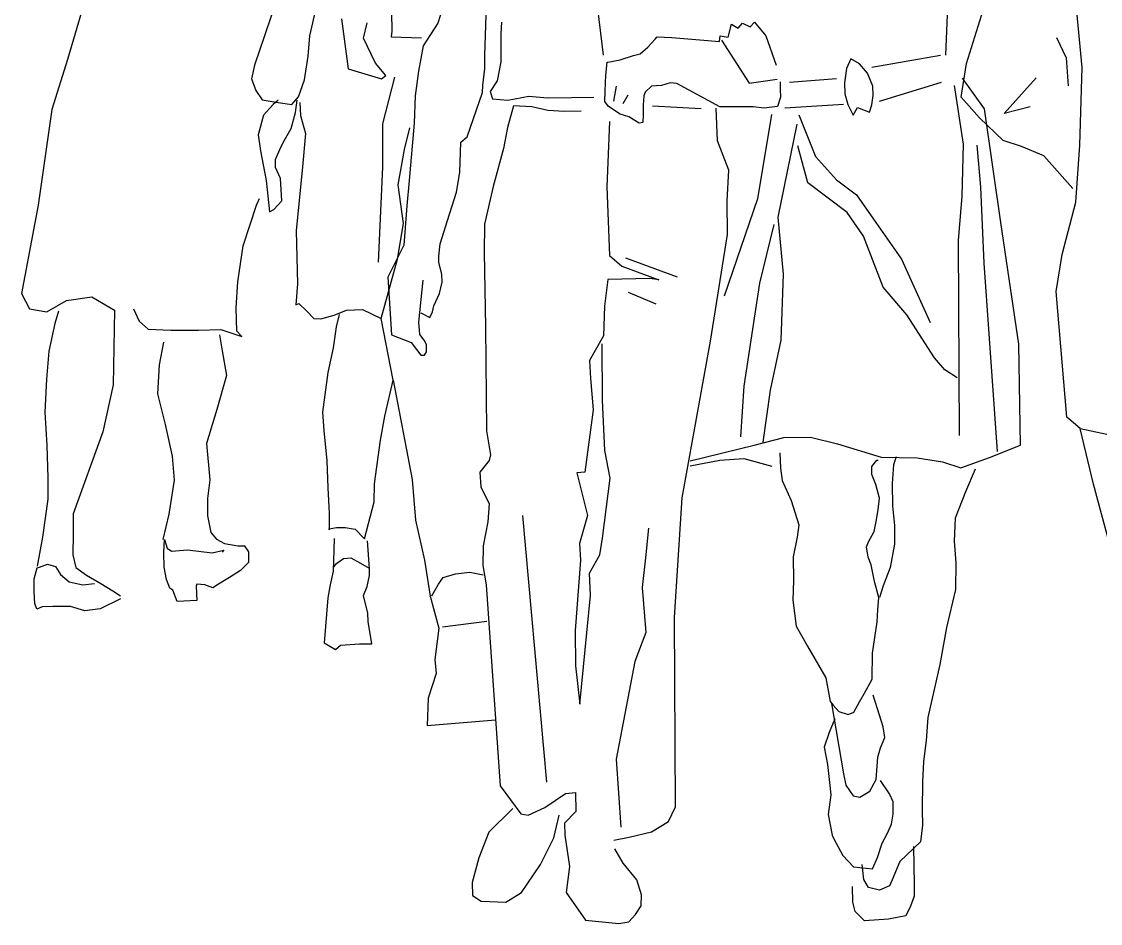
# Model space of a CAD drawing. Extents: x 897 to 1079, y 1284 to 1382.
# Drawn here: x 967.5 to 1024.9, y 1301.1 to 1349 of the extents above; entities that cross this region are included whole.
import ezdxf

# ---------------------------------------------------------------- set-up
doc = ezdxf.new("R2010")
doc.units = 0
doc.header["$LTSCALE"] = 48
doc.header["$MEASUREMENT"] = 0
doc.layers.get('0').update_dxf_attribs({"linetype": 'CONTINUOUS'})

msp = doc.modelspace()

# ---------------------------------------------------------------- linework, layer by layer
for p, q in [((981.522, 1351.453), (980.456, 1348.343)), ((997.977, 1351.096), (998.457, 1347.26)), ((1023.928, 1346.598), (1023.558, 1350.469)), ((990.03, 1350.121), (989.664, 1348.962)), ((1017.774, 1346.805), (1018.827, 1350.238)), ((970.783, 1349.792), (969.961, 1347.021)), ((982.846, 1348.283), (983.208, 1349.823)), ((987.195, 1349.537), (987.211, 1348.538)), ((992.153, 1347.234), (992.228, 1349.388)), ((1016.758, 1349.82), (1016.646, 1347.248)), ((984.542, 1349.186), (984.893, 1346.534)), ((985.712, 1348.162), (985.897, 1348.978)), ((989.664, 1348.962), (988.871, 1347.752)), ((993.047, 1349.017), (993.013, 1348.402)), ((1005.098, 1348.214), (1005.273, 1348.909)), ((1005.273, 1348.909), (1005.628, 1348.684)), ((1005.628, 1348.684), (1005.855, 1348.951)), ((1005.855, 1348.951), (1006.275, 1348.771)), ((1006.275, 1348.771), (1006.502, 1349.005)), ((1006.502, 1349.005), (1007.096, 1348.279)), ((980.456, 1348.343), (979.906, 1346.727)), ((982.762, 1347.204), (982.846, 1348.283)), ((986.349, 1346.832), (985.712, 1348.162)), ((987.211, 1348.538), (987.172, 1348.23)), ((987.172, 1348.23), (988.788, 1348.179)), ((993.013, 1348.402), (993.004, 1346.897)), ((1001.211, 1348.107), (1001.33, 1348.229)), ((1001.33, 1348.229), (1002.099, 1348.198)), ((1002.099, 1348.198), (1003.595, 1348.068)), ((1004.64, 1347.976), (1004.668, 1348.284)), ((1004.668, 1348.284), (1005.098, 1348.214)), ((1007.096, 1348.279), (1007.659, 1346.718)), ((1022.551, 1348.19), (1023.074, 1347.122)), ((988.871, 1347.752), (988.63, 1346.408)), ((1000.422, 1347.325), (1000.834, 1347.683)), ((1000.834, 1347.683), (1001.211, 1348.107)), ((1003.595, 1348.068), (1004.64, 1347.976)), ((1004.749, 1348.054), (1006.214, 1345.771)), ((969.961, 1347.021), (969.129, 1344.361)), ((982.566, 1345.939), (982.762, 1347.204)), ((992.164, 1346.542), (992.153, 1347.234)), ((998.694, 1346.879), (999.351, 1347)), ((999.351, 1347), (1000.072, 1347.242)), ((1000.072, 1347.242), (1000.422, 1347.325)), ((1011.619, 1347.057), (1011.397, 1346.548)), ((1012.085, 1346.79), (1011.619, 1347.057)), ((1016.383, 1347.244), (1012.736, 1346.602)), ((1023.074, 1347.122), (1023.175, 1345.619)), ((979.906, 1346.727), (979.747, 1345.99)), ((984.893, 1346.534), (986.67, 1345.992)), ((986.898, 1346.182), (986.349, 1346.832)), ((992.058, 1345.651), (992.164, 1346.542)), ((993.004, 1346.897), (992.823, 1345.894)), ((998.595, 1346.186), (998.661, 1346.879)), ((998.661, 1346.879), (998.694, 1346.879)), ((1011.397, 1346.548), (1011.288, 1345.777)), ((1012.51, 1346.302), (1012.085, 1346.79)), ((1017.495, 1345.032), (1017.774, 1346.805)), ((1023.797, 1342.477), (1023.928, 1346.598)), ((979.747, 1345.99), (979.974, 1345.372)), ((982.252, 1345.049), (982.566, 1345.939)), ((986.67, 1345.992), (986.898, 1346.182)), ((987.361, 1346.08), (986.709, 1343.609)), ((988.63, 1346.408), (988.453, 1345.098)), ((992.823, 1345.894), (992.448, 1345.317)), ((998.565, 1345.34), (998.595, 1346.186)), ((1006.214, 1345.771), (1007.704, 1345.982)), ((1010.856, 1346.001), (1008.366, 1345.806)), ((1012.796, 1345.615), (1012.51, 1346.302)), ((1018.736, 1344.394), (1017.556, 1346.033)), ((1019.772, 1344.147), (1021.477, 1346.053)), ((979.974, 1345.372), (980.324, 1344.874)), ((991.224, 1342.914), (992.031, 1345.266)), ((992.031, 1345.266), (992.058, 1345.651)), ((992.448, 1345.317), (992.575, 1344.935)), ((998.541, 1344.801), (998.565, 1345.34)), ((999.143, 1345.613), (999.002, 1344.808)), ((1000.686, 1345.297), (1000.612, 1345.098)), ((1001.021, 1345.61), (1000.686, 1345.297)), ((1001.559, 1345.652), (1001.021, 1345.61)), ((1002.018, 1345.78), (1001.559, 1345.652)), ((1002.37, 1345.742), (1002.018, 1345.78)), ((1004.653, 1344.516), (1002.37, 1345.742)), ((1007.86, 1345.831), (1007.867, 1345.447)), ((1007.867, 1345.447), (1007.874, 1345.03)), ((1011.288, 1345.777), (1011.298, 1345.206)), ((1012.804, 1345.11), (1012.796, 1345.615)), ((1013.149, 1344.808), (1016.439, 1345.817)), ((1017.613, 1342.53), (1017.134, 1345.642)), ((980.324, 1344.874), (981.171, 1344.747)), ((981.172, 1344.868), (980.895, 1344.639)), ((981.171, 1344.747), (981.897, 1344.632)), ((981.897, 1344.632), (982.252, 1345.049)), ((982.093, 1344.202), (982.174, 1344.862)), ((982.327, 1344.74), (982.356, 1344.046)), ((988.453, 1345.098), (988.4, 1343.636)), ((992.575, 1344.935), (993.378, 1344.871)), ((993.378, 1344.871), (994.495, 1345.076)), ((994.495, 1345.076), (995.496, 1344.982)), ((995.496, 1344.982), (996.769, 1345.003)), ((996.769, 1345.003), (997.955, 1345.022)), ((998.732, 1344.529), (998.541, 1344.801)), ((999.766, 1345.128), (999.499, 1344.663)), ((1000.612, 1345.098), (1000.576, 1344.603)), ((1007.874, 1345.03), (1007.728, 1344.522)), ((1011.298, 1345.206), (1011.461, 1344.627)), ((1012.735, 1344.614), (1012.804, 1345.11)), ((1018.469, 1343.928), (1017.495, 1345.032)), ((969.129, 1344.361), (968.403, 1339.277)), ((980.895, 1344.639), (980.396, 1344.058)), ((981.856, 1343.355), (982.093, 1344.202)), ((993.69, 1344.568), (993.368, 1343.41)), ((994.658, 1344.507), (993.69, 1344.568)), ((995.506, 1344.323), (994.658, 1344.507)), ((996.397, 1344.261), (995.506, 1344.323)), ((997.276, 1344.275), (996.397, 1344.261)), ((999.354, 1344.122), (998.732, 1344.529)), ((999.818, 1343.976), (999.354, 1344.122)), ((1000.576, 1344.603), (1000.584, 1344.098)), ((1001.082, 1344.568), (1003.655, 1344.423)), ((1004.528, 1342.702), (1004.467, 1344.436)), ((1006.421, 1344.501), (1004.653, 1344.516)), ((1007.005, 1344.433), (1006.421, 1344.501)), ((1007.728, 1344.522), (1007.005, 1344.433)), ((1008.114, 1344.451), (1011.23, 1344.656)), ((1011.461, 1344.627), (1011.745, 1344.06)), ((1011.745, 1344.06), (1011.968, 1344.481)), ((1011.968, 1344.481), (1012.621, 1344.228)), ((1012.621, 1344.228), (1012.735, 1344.614)), ((1019.603, 1338.367), (1018.736, 1344.394)), ((1021.15, 1344.51), (1019.772, 1344.147)), ((980.396, 1344.058), (980.114, 1343.025)), ((982.356, 1344.046), (982.625, 1343.086)), ((986.709, 1343.609), (986.714, 1341.302)), ((988.4, 1343.636), (988.142, 1340.59)), ((998.789, 1343.729), (998.648, 1340.255)), ((1000.361, 1343.633), (999.818, 1343.976)), ((1000.558, 1343.68), (1000.361, 1343.633)), ((1000.584, 1344.098), (1000.558, 1343.68)), ((1007.394, 1344.099), (1006.654, 1339.617)), ((1008.743, 1343.583), (1007.747, 1338.635)), ((1008.856, 1344.079), (1009.737, 1341.864)), ((1019.719, 1342.718), (1018.469, 1343.928)), ((980.114, 1343.025), (980.229, 1342.176)), ((981.5, 1342.74), (981.856, 1343.355)), ((982.625, 1343.086), (982.46, 1341.313)), ((987.896, 1342.237), (988.179, 1343.392)), ((993.368, 1343.41), (993.156, 1342.286)), ((981.31, 1342.356), (981.5, 1342.74)), ((990.826, 1341.018), (990.877, 1342.633)), ((990.877, 1342.633), (991.224, 1342.914)), ((1005.136, 1341.141), (1004.528, 1342.702)), ((1009.332, 1340.473), (1008.805, 1342.431)), ((1017.537, 1339.761), (1017.613, 1342.53)), ((1018.529, 1340.238), (1018.339, 1342.465)), ((1020.69, 1342.393), (1019.719, 1342.718)), ((1023.583, 1339.431), (1023.797, 1342.477)), ((980.229, 1342.176), (980.528, 1340.588)), ((981.031, 1341.708), (981.31, 1342.356)), ((987.543, 1340.356), (987.896, 1342.237)), ((993.156, 1342.286), (992.607, 1340.278)), ((1009.737, 1341.864), (1010.867, 1340.619)), ((1021.885, 1341.907), (1020.69, 1342.393)), ((1023.418, 1340.164), (1021.885, 1341.907)), ((981.028, 1341.278), (981.031, 1341.708)), ((981.3, 1340.704), (981.028, 1341.278)), ((982.46, 1341.313), (982.13, 1337.912)), ((986.714, 1341.302), (986.488, 1336.257)), ((981.369, 1339.503), (981.3, 1340.704)), ((990.656, 1339.972), (990.826, 1341.018)), ((1005.042, 1339.514), (1005.136, 1341.141)), ((980.528, 1340.588), (980.705, 1338.934)), ((987.838, 1338.305), (987.543, 1340.356)), ((988.142, 1340.59), (988.01, 1339.237)), ((992.607, 1340.278), (992.145, 1338.271)), ((998.648, 1340.255), (998.784, 1336.611)), ((1011.433, 1338.893), (1009.332, 1340.473)), ((1010.867, 1340.619), (1011.923, 1339.823)), ((1018.715, 1336.199), (1018.529, 1340.238)), ((980.013, 1339.28), (980.169, 1339.632)), ((990.176, 1338.47), (990.656, 1339.972)), ((1006.654, 1339.617), (1004.893, 1334.437)), ((1011.923, 1339.823), (1012.823, 1338.531)), ((1017.345, 1337.407), (1017.537, 1339.761)), ((968.403, 1339.277), (967.525, 1334.579)), ((979.305, 1337.126), (980.013, 1339.28)), ((980.705, 1338.934), (980.937, 1339.043)), ((980.937, 1339.043), (981.369, 1339.503)), ((988.01, 1339.237), (987.857, 1337.158)), ((1005.071, 1337.713), (1005.042, 1339.514)), ((1022.86, 1336.651), (1023.583, 1339.431)), ((989.778, 1337.233), (990.176, 1338.47)), ((1007.747, 1338.635), (1008.027, 1335.608)), ((1012.299, 1337.633), (1011.433, 1338.893)), ((1012.823, 1338.531), (1014.318, 1336.402)), ((982.13, 1337.912), (982.189, 1335.103)), ((987.518, 1336.413), (987.838, 1338.305)), ((992.145, 1338.271), (992.125, 1336.766)), ((1007.523, 1338.247), (1006.771, 1335.126)), ((1020.554, 1331.891), (1019.603, 1338.367)), ((989.712, 1336.573), (989.778, 1337.233)), ((1004.164, 1332.041), (1005.071, 1337.713)), ((1013.343, 1334.926), (1012.299, 1337.633)), ((1017.404, 1327.029), (1017.345, 1337.407)), ((979.029, 1335.2), (979.305, 1337.126)), ((987.857, 1337.158), (986.995, 1335.453)), ((992.125, 1336.766), (992.19, 1332.813)), ((986.65, 1333.257), (987.518, 1336.413)), ((989.718, 1336.233), (989.712, 1336.573)), ((989.881, 1335.62), (989.718, 1336.233)), ((998.784, 1336.611), (999.452, 1336.04)), ((999.632, 1336.471), (1002.383, 1335.472)), ((1014.318, 1336.402), (1015.834, 1333.044)), ((1019.416, 1326.183), (1018.715, 1336.199)), ((1022.54, 1334.691), (1022.86, 1336.651)), ((989.888, 1335.192), (989.881, 1335.62)), ((999.452, 1336.04), (1001.42, 1335.303)), ((1008.027, 1335.608), (1007.897, 1332.102)), ((978.943, 1333.813), (979.029, 1335.2)), ((982.189, 1335.103), (982.105, 1333.98)), ((986.995, 1335.453), (987.199, 1332.381)), ((988.649, 1333.063), (988.887, 1335.297)), ((989.745, 1334.575), (989.888, 1335.192)), ((998.695, 1335.335), (998.52, 1333.916)), ((1000.924, 1335.372), (998.695, 1335.335)), ((1001.42, 1335.303), (1000.924, 1335.372)), ((1006.771, 1335.126), (1005.938, 1329.654)), ((967.525, 1334.579), (967.95, 1333.761)), ((969.913, 1334.211), (971.269, 1334.401)), ((971.269, 1334.401), (972.465, 1333.699)), ((989.448, 1333.922), (989.745, 1334.575)), ((999.782, 1334.661), (1001.253, 1334.037)), ((1014.597, 1333.441), (1013.343, 1334.926)), ((1023.11, 1328.011), (1022.54, 1334.691)), ((968.874, 1333.601), (969.913, 1334.211)), ((978.968, 1332.579), (978.943, 1333.813)), ((982.105, 1333.98), (982.26, 1334.056)), ((982.26, 1334.056), (982.676, 1333.668)), ((989.376, 1333.613), (989.448, 1333.922)), ((998.52, 1333.916), (998.469, 1332.333)), ((967.95, 1333.761), (968.874, 1333.601)), ((969.491, 1333.641), (969.289, 1332.981)), ((972.465, 1333.699), (972.396, 1329.723)), ((973.468, 1333.77), (973.772, 1333.107)), ((982.676, 1333.668), (983.059, 1333.247)), ((983.059, 1333.247), (983.444, 1333.244)), ((983.444, 1333.244), (984.139, 1333.427)), ((984.139, 1333.427), (984.802, 1333.698)), ((984.415, 1333.47), (984.257, 1332.81)), ((984.802, 1333.698), (985.65, 1333.726)), ((985.65, 1333.726), (986.65, 1333.257)), ((987.279, 1329.982), (986.65, 1333.257)), ((988.762, 1333.559), (989.227, 1333.303)), ((989.227, 1333.303), (989.376, 1333.613)), ((1016.062, 1331.159), (1014.597, 1333.441)), ((969.289, 1332.981), (968.971, 1331.518)), ((973.772, 1333.107), (974.265, 1332.686)), ((974.265, 1332.686), (975.466, 1332.634)), ((976.931, 1332.625), (978.12, 1332.661)), ((978.12, 1332.661), (979.242, 1332.302)), ((984.257, 1332.81), (984.095, 1331.698)), ((988.704, 1332.405), (988.649, 1333.063)), ((992.19, 1332.813), (992.247, 1327.278)), ((975.466, 1332.634), (976.931, 1332.625)), ((978.042, 1332.386), (978.19, 1331.537)), ((979.242, 1332.302), (978.968, 1332.579)), ((987.199, 1332.381), (988.249, 1331.98)), ((988.939, 1332.101), (988.704, 1332.405)), ((989.053, 1331.873), (988.939, 1332.101)), ((998.469, 1332.333), (997.722, 1331.014)), ((1007.897, 1332.102), (1007.325, 1329.446)), ((968.971, 1331.518), (968.851, 1330.021)), ((975.076, 1331.987), (974.837, 1330.787)), ((978.19, 1331.537), (978.414, 1330.225)), ((984.095, 1331.698), (983.812, 1330.389)), ((988.249, 1331.98), (988.755, 1331.297)), ((989.056, 1331.686), (989.053, 1331.873)), ((989.059, 1331.488), (989.056, 1331.686)), ((998.415, 1328.916), (998.399, 1331.915)), ((1002.651, 1323.713), (1004.164, 1332.041)), ((1020.641, 1326.51), (1020.554, 1331.891)), ((988.755, 1331.297), (988.908, 1331.299)), ((988.908, 1331.299), (988.952, 1331.3)), ((988.952, 1331.3), (989.059, 1331.488)), ((997.722, 1331.014), (997.781, 1330.059)), ((1016.611, 1330.519), (1016.062, 1331.159)), ((974.837, 1330.787), (974.75, 1329.246)), ((983.812, 1330.389), (983.534, 1328.265)), ((1017.277, 1330.102), (1016.611, 1330.519)), ((968.851, 1330.021), (968.763, 1328.281)), ((978.414, 1330.225), (977.906, 1328.422)), ((986.848, 1328.057), (987.279, 1329.982)), ((987.279, 1329.982), (988.292, 1324.688)), ((997.781, 1330.059), (997.918, 1328.403)), ((972.396, 1329.723), (971.841, 1327.227)), ((974.75, 1329.246), (975.159, 1327.624)), ((1005.938, 1329.654), (1005.751, 1326.96)), ((1007.325, 1329.446), (1006.942, 1326.672)), ((998.536, 1326.227), (998.415, 1328.916)), ((968.763, 1328.281), (968.862, 1326.507)), ((977.906, 1328.422), (977.355, 1326.608)), ((983.534, 1328.265), (983.605, 1327.306)), ((986.609, 1326.781), (986.848, 1328.057)), ((997.918, 1328.403), (997.478, 1325.09)), ((975.159, 1327.624), (975.533, 1325.926)), ((1023.812, 1327.407), (1023.11, 1328.011)), ((971.841, 1327.227), (970.271, 1322.875)), ((983.605, 1327.306), (983.749, 1325.686)), ((992.247, 1327.278), (992.454, 1326.008)), ((1006.483, 1326.51), (1008.058, 1326.92)), ((1008.058, 1326.92), (1009.475, 1326.944)), ((1009.475, 1326.944), (1010.909, 1326.582)), ((1024.519, 1324.453), (1023.812, 1327.407)), ((1023.812, 1327.407), (1025.818, 1326.979)), ((968.862, 1326.507), (968.928, 1324.778)), ((977.355, 1326.608), (977.53, 1324.679)), ((986.286, 1324.47), (986.609, 1326.781)), ((1003.081, 1325.686), (1006.483, 1326.51)), ((1010.909, 1326.582), (1013.226, 1325.884)), ((1018.993, 1325.868), (1020.641, 1326.51)), ((975.533, 1325.926), (975.647, 1324.658)), ((992.454, 1326.008), (992.382, 1325.699)), ((998.823, 1324.771), (998.536, 1326.227)), ((1004.651, 1325.712), (1005.924, 1325.809)), ((1005.924, 1325.809), (1007.424, 1325.405)), ((1007.841, 1326.104), (1007.887, 1325.303)), ((1013.226, 1325.884), (1015.149, 1325.839)), ((1014.028, 1325.897), (1013.881, 1325.477)), ((1015.149, 1325.839), (1016.493, 1325.63)), ((1017.465, 1325.305), (1018.993, 1325.868)), ((983.749, 1325.686), (983.817, 1324.254)), ((992.382, 1325.699), (991.898, 1325.076)), ((1003.085, 1325.412), (1004.651, 1325.712)), ((1007.887, 1325.303), (1007.974, 1324.645)), ((1012.729, 1325.382), (1012.998, 1325.727)), ((1012.736, 1324.954), (1012.729, 1325.382)), ((1012.998, 1325.727), (1013.075, 1325.728)), ((1013.881, 1325.477), (1013.82, 1324.477)), ((1016.493, 1325.63), (1017.465, 1325.305)), ((1018.235, 1325.241), (1017.716, 1324.035)), ((968.928, 1324.778), (968.921, 1323.654)), ((975.647, 1324.658), (975.36, 1322.842)), ((977.53, 1324.679), (977.414, 1323.678)), ((988.292, 1324.688), (988.465, 1322.528)), ((991.898, 1325.076), (991.944, 1324.308)), ((997.478, 1325.09), (997.05, 1325.05)), ((997.05, 1325.05), (997.625, 1322.786)), ((998.414, 1321.568), (998.823, 1324.771)), ((1007.974, 1324.645), (1008.453, 1323.577)), ((1012.943, 1324.419), (1012.736, 1324.954)), ((983.817, 1324.254), (983.886, 1322.91)), ((986.28, 1323.511), (986.286, 1324.47)), ((991.944, 1324.308), (992.387, 1323.392)), ((1013.141, 1323.697), (1012.943, 1324.419)), ((1013.82, 1324.477), (1013.84, 1323.28)), ((1025.501, 1320.823), (1024.519, 1324.453)), ((968.921, 1323.654), (968.644, 1321.618)), ((977.414, 1323.678), (977.408, 1322.752)), ((985.761, 1321.543), (986.28, 1323.511)), ((1002.25, 1317.358), (1002.651, 1323.713)), ((1008.453, 1323.577), (1008.859, 1322.276)), ((1013.074, 1323.081), (1013.141, 1323.697)), ((1017.716, 1324.035), (1017.167, 1322.642)), ((983.886, 1322.91), (983.88, 1322.018)), ((992.387, 1323.392), (992.326, 1322.436)), ((1012.975, 1322.464), (1013.074, 1323.081)), ((1013.84, 1323.28), (1013.934, 1322.249)), ((970.271, 1322.875), (970.264, 1321.795)), ((975.36, 1322.842), (975.043, 1321.501)), ((977.408, 1322.752), (977.59, 1321.87)), ((988.465, 1322.528), (988.959, 1320.41)), ((992.326, 1322.436), (992.072, 1321.158)), ((994.165, 1322.773), (995.439, 1308.603)), ((997.625, 1322.786), (997.188, 1321.285)), ((1012.862, 1321.924), (1012.975, 1322.464)), ((1017.167, 1322.642), (1017.111, 1321.411)), ((970.264, 1321.795), (970.257, 1320.683)), ((977.59, 1321.87), (977.896, 1321.516)), ((983.88, 1322.062), (984.266, 1322.136)), ((983.88, 1322.018), (983.88, 1322.062)), ((984.266, 1322.136), (984.729, 1322.133)), ((984.729, 1322.133), (985.268, 1322.053)), ((985.268, 1322.053), (985.761, 1321.543)), ((1000.865, 1322.113), (1000.704, 1320.529)), ((1008.859, 1322.276), (1008.759, 1321.627)), ((1012.564, 1321.381), (1012.862, 1321.924)), ((1013.934, 1322.249), (1013.95, 1321.25)), ((968.644, 1321.618), (968.359, 1320.078)), ((975.083, 1320.807), (975.12, 1321.5)), ((975.12, 1321.5), (975.271, 1321.037)), ((977.896, 1321.516), (978.324, 1321.282)), ((978.324, 1321.282), (979.017, 1321.167)), ((984.141, 1321.553), (984.138, 1320.936)), ((986.026, 1319.966), (985.914, 1321.432)), ((997.188, 1321.285), (997.247, 1320.396)), ((998.274, 1320.687), (998.414, 1321.568)), ((1008.759, 1321.627), (1008.546, 1320.58)), ((1012.458, 1321.105), (1012.564, 1321.381)), ((1013.95, 1321.25), (1013.706, 1320.016)), ((1017.111, 1321.411), (1017.206, 1320.259)), ((970.257, 1320.683), (970.407, 1320.021)), ((975.111, 1320.035), (975.083, 1320.807)), ((975.271, 1321.037), (975.502, 1320.881)), ((975.502, 1320.881), (976.35, 1320.953)), ((976.35, 1320.953), (977.66, 1320.79)), ((977.66, 1320.79), (978.278, 1320.941)), ((978.278, 1320.941), (978.2, 1320.82)), ((979.017, 1321.167), (979.403, 1321.165)), ((979.403, 1321.165), (979.402, 1321.121)), ((979.402, 1321.121), (979.588, 1320.855)), ((979.588, 1320.855), (979.584, 1320.271)), ((984.138, 1320.936), (984.097, 1319.824)), ((992.072, 1321.158), (992.056, 1320.125)), ((997.719, 1319.712), (998.274, 1320.687)), ((1012.544, 1320.568), (1012.458, 1321.105)), ((968.358, 1320.001), (968.48, 1320.033)), ((968.48, 1320.033), (968.899, 1320.185)), ((968.899, 1320.185), (969.328, 1320.072)), ((969.328, 1320.072), (969.59, 1319.641)), ((975.228, 1319.374), (975.111, 1320.035)), ((979.584, 1320.271), (979.163, 1319.855)), ((984.21, 1320.165), (984.105, 1320.047)), ((984.641, 1320.471), (984.21, 1320.165)), ((985.06, 1320.512), (984.641, 1320.471)), ((985.565, 1320.234), (985.06, 1320.512)), ((986.026, 1319.966), (985.565, 1320.234)), ((988.959, 1320.41), (989.255, 1318.481)), ((992.056, 1320.125), (992.226, 1319.084)), ((997.247, 1320.396), (996.956, 1316.657)), ((1000.704, 1320.529), (1000.532, 1318.956)), ((1008.546, 1320.58), (1008.566, 1319.317)), ((1012.705, 1320.153), (1012.544, 1320.568)), ((1012.873, 1319.266), (1012.705, 1320.153)), ((1017.206, 1320.259), (1017.185, 1318.842)), ((968.201, 1319.418), (968.358, 1320.001)), ((969.59, 1319.641), (970.05, 1319.252)), ((970.407, 1320.021), (970.977, 1319.599)), ((970.977, 1319.599), (971.746, 1319.164)), ((978.577, 1319.474), (978.002, 1319.125)), ((979.163, 1319.855), (978.577, 1319.474)), ((984.097, 1319.824), (983.939, 1319.087)), ((985.899, 1318.998), (986.023, 1319.581)), ((986.023, 1319.581), (986.026, 1319.966)), ((989.688, 1319.131), (989.946, 1319.475)), ((989.946, 1319.475), (990.602, 1319.684)), ((990.602, 1319.684), (991.369, 1319.773)), ((991.369, 1319.773), (992.064, 1319.631)), ((997.771, 1318.526), (997.719, 1319.712)), ((1013.706, 1320.016), (1013.338, 1319.043)), ((968.196, 1318.724), (968.201, 1319.418)), ((970.05, 1319.252), (970.787, 1319.093)), ((970.787, 1319.093), (971.404, 1319.167)), ((971.746, 1319.164), (972.371, 1318.775)), ((975.412, 1318.91), (975.228, 1319.374)), ((975.566, 1318.799), (975.412, 1318.91)), ((976.845, 1319.132), (976.801, 1319.022)), ((976.801, 1319.022), (976.84, 1318.251)), ((977.264, 1319.096), (976.845, 1319.132)), ((977.692, 1318.94), (977.264, 1319.096)), ((978.002, 1319.125), (977.692, 1318.94)), ((983.939, 1319.087), (983.813, 1318.394)), ((985.7, 1318.517), (985.899, 1318.998)), ((989.347, 1318.51), (989.688, 1319.131)), ((992.226, 1319.084), (992.971, 1308.409)), ((1000.532, 1318.956), (1000.725, 1316.564)), ((1008.566, 1319.317), (1008.539, 1318.273)), ((1013.117, 1318.424), (1012.873, 1319.266)), ((1013.338, 1319.043), (1013.15, 1318.425)), ((968.236, 1318.107), (968.196, 1318.724)), ((972.787, 1318.354), (971.704, 1317.821)), ((972.371, 1318.775), (972.788, 1318.508)), ((975.793, 1318.214), (975.566, 1318.799)), ((983.813, 1318.394), (983.611, 1316.005)), ((985.934, 1317.577), (985.7, 1318.517)), ((989.255, 1318.481), (989.707, 1316.782)), ((997.217, 1312.74), (997.771, 1318.526)), ((1013.051, 1317.764), (1013.117, 1318.424)), ((1017.185, 1318.842), (1016.713, 1316.824)), ((968.344, 1317.798), (968.236, 1318.107)), ((968.621, 1317.917), (968.344, 1317.798)), ((969.194, 1317.947), (968.621, 1317.917)), ((970.119, 1317.941), (969.194, 1317.947)), ((970.888, 1317.705), (970.119, 1317.941)), ((971.704, 1317.821), (970.888, 1317.705)), ((976.84, 1318.251), (975.793, 1318.214)), ((1008.539, 1318.273), (1008.716, 1316.892)), ((1013.018, 1317.116), (1013.051, 1317.764)), ((985.964, 1317.147), (985.934, 1317.577)), ((989.912, 1316.861), (992.258, 1317.163)), ((1002.304, 1307.287), (1002.25, 1317.358)), ((986.155, 1315.956), (985.964, 1317.147)), ((989.707, 1316.782), (989.498, 1315.12)), ((996.956, 1316.657), (996.986, 1314.779)), ((1008.716, 1316.892), (1009.315, 1315.825)), ((1012.781, 1315.453), (1013.018, 1317.116)), ((1016.713, 1316.824), (1016.36, 1314.864)), ((1000.725, 1316.564), (1000.135, 1315.017)), ((983.611, 1316.005), (984.225, 1315.649)), ((984.225, 1315.649), (984.491, 1315.889)), ((984.491, 1315.889), (985.494, 1315.96)), ((985.494, 1315.96), (986.155, 1315.956)), ((1009.315, 1315.825), (1010.298, 1314.15)), ((1012.76, 1314.069), (1012.781, 1315.453)), ((989.498, 1315.12), (989.57, 1314.381)), ((1000.135, 1315.017), (999.143, 1309.817)), ((1016.36, 1314.864), (1015.714, 1312.041)), ((989.57, 1314.381), (989.144, 1313.073)), ((996.986, 1314.779), (997.217, 1312.74)), ((1010.298, 1314.15), (1010.516, 1312.879)), ((1012.354, 1313.338), (1012.76, 1314.069)), ((1012.087, 1312.872), (1012.354, 1313.338)), ((1013.142, 1312.153), (1012.817, 1313.224)), ((989.144, 1313.073), (989.09, 1311.609)), ((1010.516, 1312.879), (1010.673, 1312.695)), ((1010.595, 1312.787), (1011.227, 1309.047)), ((1010.673, 1312.695), (1010.986, 1312.349)), ((1011.788, 1312.329), (1012.087, 1312.872)), ((1010.986, 1312.349), (1011.483, 1312.203)), ((1011.483, 1312.203), (1011.788, 1312.329)), ((1013.339, 1311.541), (1013.142, 1312.153)), ((1015.714, 1312.041), (1015.624, 1310.81)), ((989.09, 1311.609), (992.727, 1311.914)), ((1010.762, 1311.961), (1010.466, 1311.231)), ((1013.425, 1310.972), (1013.339, 1311.541)), ((1010.466, 1311.231), (1010.204, 1310.458)), ((1013.203, 1310.43), (1013.425, 1310.972)), ((1010.204, 1310.458), (1010.373, 1309.538)), ((1013.058, 1309.922), (1013.203, 1310.43)), ((1015.624, 1310.81), (1015.489, 1309.698)), ((999.143, 1309.817), (999.399, 1306.207)), ((1012.967, 1308.734), (1013.058, 1309.922)), ((1015.489, 1309.698), (1015.429, 1308.621)), ((1010.373, 1309.538), (1010.512, 1308.42)), ((1011.227, 1309.047), (1011.357, 1308.434)), ((1012.626, 1308.114), (1012.967, 1308.734)), ((1013.671, 1307.977), (1013.199, 1308.694)), ((1015.429, 1308.621), (1015.41, 1307.116)), ((992.971, 1308.409), (994.072, 1306.922)), ((995.341, 1307.25), (996.449, 1308.004)), ((996.449, 1308.004), (996.986, 1308.046)), ((996.986, 1308.046), (997.002, 1307.047)), ((1010.512, 1308.42), (1010.553, 1307.926)), ((1011.357, 1308.434), (1011.751, 1307.869)), ((1012.093, 1307.798), (1012.626, 1308.114)), ((1013.865, 1307.552), (1013.671, 1307.977)), ((1010.553, 1307.926), (1010.416, 1306.881)), ((1011.751, 1307.869), (1012.093, 1307.798)), ((1013.876, 1306.904), (1013.865, 1307.552)), ((993.65, 1307.19), (992.363, 1305.939)), ((994.072, 1306.922), (994.457, 1306.852)), ((994.457, 1306.852), (995.341, 1307.25)), ((995.828, 1305.644), (996.116, 1306.846)), ((997.002, 1307.047), (996.397, 1306.422)), ((1001.932, 1306.512), (1002.304, 1307.287)), ((1010.416, 1306.881), (1010.632, 1305.775)), ((1013.775, 1306.364), (1013.876, 1306.904)), ((1015.41, 1307.116), (1015.423, 1306.314)), ((996.397, 1306.422), (996.408, 1305.774)), ((1001.018, 1305.959), (1001.932, 1306.512)), ((1013.552, 1305.855), (1013.775, 1306.364)), ((1015.423, 1306.314), (1015.328, 1305.423)), ((992.363, 1305.939), (991.847, 1304.58)), ((996.408, 1305.774), (996.666, 1304.12)), ((999.826, 1305.676), (1001.018, 1305.959)), ((1010.632, 1305.775), (1010.712, 1305.578)), ((1013.286, 1305.357), (1013.552, 1305.855)), ((995.126, 1304.215), (995.828, 1305.644)), ((999.026, 1305.509), (999.826, 1305.676)), ((1010.712, 1305.578), (1011.187, 1304.707)), ((1013.035, 1304.584), (1013.286, 1305.357)), ((1015.328, 1305.423), (1014.224, 1304.372)), ((1014.947, 1305.186), (1014.98, 1303.154)), ((991.847, 1304.58), (991.484, 1303.267)), ((999.508, 1304.287), (999.067, 1305.048)), ((1011.187, 1304.707), (1011.768, 1304.102)), ((1012.77, 1303.997), (1013.035, 1304.584)), ((994.107, 1302.738), (995.126, 1304.215)), ((996.666, 1304.12), (996.49, 1302.733)), ((1000.247, 1303.409), (999.508, 1304.287)), ((1011.768, 1304.102), (1012.77, 1303.997)), ((1012.318, 1303.419), (1012.228, 1304.219)), ((1014.224, 1304.372), (1013.823, 1303.399)), ((1000.49, 1302.611), (1000.247, 1303.409)), ((1012.555, 1302.994), (1012.318, 1303.419)), ((1013.823, 1303.399), (1013.674, 1303.089)), ((991.484, 1303.267), (991.495, 1302.575)), ((1011.722, 1302.212), (1011.709, 1303.057)), ((1013.14, 1302.85), (1012.555, 1302.994)), ((1013.674, 1303.089), (1013.14, 1302.85)), ((1014.98, 1303.154), (1014.99, 1302.54)), ((991.495, 1302.575), (991.962, 1302.275)), ((991.962, 1302.275), (993.27, 1302.219)), ((993.27, 1302.219), (994.107, 1302.738)), ((996.49, 1302.733), (997.514, 1301.256)), ((1000.467, 1302.029), (1000.49, 1302.611)), ((1014.99, 1302.54), (1014.801, 1301.998)), ((1000.167, 1301.563), (1000.467, 1302.029)), ((1011.851, 1301.72), (1011.722, 1302.212)), ((1012.353, 1301.223), (1011.851, 1301.72)), ((1014.801, 1301.998), (1014.546, 1301.489)), ((997.514, 1301.256), (999.285, 1301.087)), ((999.285, 1301.087), (999.822, 1301.172)), ((999.822, 1301.172), (1000.167, 1301.563)), ((1013.626, 1301.32), (1012.353, 1301.223)), ((1014.546, 1301.489), (1013.626, 1301.32))]:
    msp.add_line(p, q)

doc.saveas('drawing.dxf')
